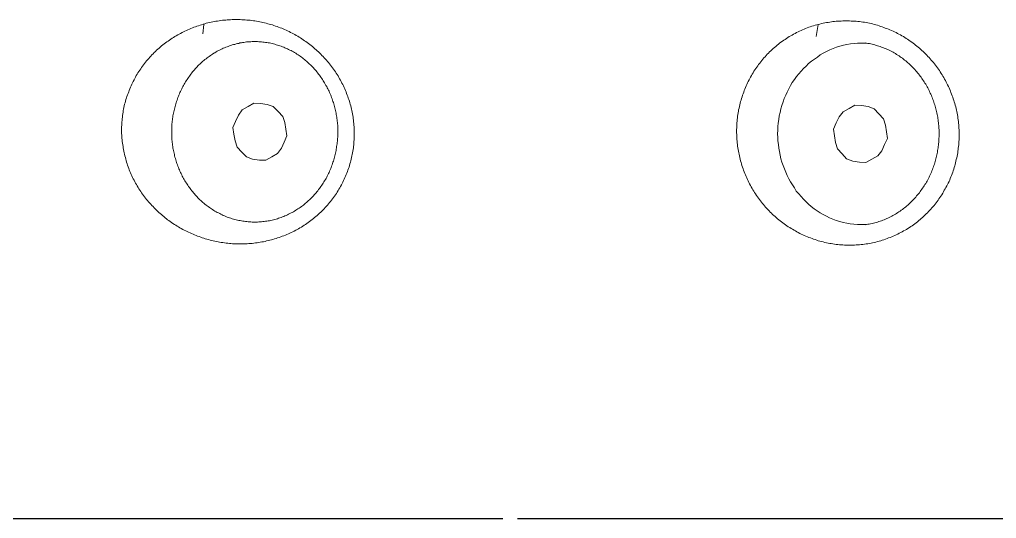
# Model space of a CAD drawing. Extents: x -5208 to -4788, y -2139 to -1842.
# Drawn here: x -5050.85 to -5034.33, y -2059.84 to -2051.4 of the extents above; entities that cross this region are included whole.
import ezdxf

# ---------------------------------------------------------------- set-up
doc = ezdxf.new("R2010")
doc.units = 0
doc.header["$LTSCALE"] = 7
doc.linetypes.add('CENTER', pattern=[2, 1.25, -0.25, 0.25, -0.25])
doc.layers.add('1', color=1, linetype='CENTER')
doc.layers.add('Trimetric', color=7, linetype='CONTINUOUS')

msp = doc.modelspace()

# ---------------------------------------------------------------- linework, layer by layer
at = {"layer": '1'}
for p, q in [((-5068.926, -2059.843), (-4835.119, -2059.843)), ((-5066.928, -2059.843), (-4833.119, -2059.843))]:
    msp.add_line(p, q, dxfattribs=at)
at = {"layer": 'Trimetric', "color": 0, "linetype": 'Continuous', "lineweight": 18}
for points in [[(-5046.951, -2051.408), (-5046.978, -2051.407), (-5047.006, -2051.405), (-5047.033, -2051.403), (-5047.061, -2051.401), (-5047.089, -2051.399), (-5047.116, -2051.397), (-5047.144, -2051.396), (-5047.171, -2051.396), (-5047.199, -2051.397), (-5047.226, -2051.398), (-5047.254, -2051.398), (-5047.282, -2051.399), (-5047.309, -2051.4), (-5047.337, -2051.401), (-5047.364, -2051.404), (-5047.392, -2051.406), (-5047.419, -2051.409), (-5047.447, -2051.413), (-5047.474, -2051.417), (-5047.501, -2051.421), (-5047.529, -2051.425), (-5047.556, -2051.43), (-5047.583, -2051.435), (-5047.61, -2051.441), (-5047.637, -2051.447), (-5047.664, -2051.453), (-5047.691, -2051.46), (-5047.717, -2051.468), (-5047.743, -2051.476), (-5047.77, -2051.484), (-5047.796, -2051.492), (-5047.822, -2051.501), (-5047.849, -2051.509), (-5047.875, -2051.517), (-5047.901, -2051.528), (-5047.926, -2051.538), (-5047.951, -2051.549), (-5047.977, -2051.56), (-5048.002, -2051.571), (-5048.028, -2051.582), (-5048.053, -2051.592), (-5048.078, -2051.605), (-5048.102, -2051.617), (-5048.127, -2051.63), (-5048.151, -2051.643), (-5048.175, -2051.657), (-5048.199, -2051.671), (-5048.223, -2051.684), (-5048.246, -2051.699), (-5048.27, -2051.714), (-5048.293, -2051.729), (-5048.316, -2051.744), (-5048.338, -2051.76), (-5048.361, -2051.776), (-5048.383, -2051.793), (-5048.405, -2051.81), (-5048.426, -2051.827), (-5048.448, -2051.844), (-5048.469, -2051.862), (-5048.49, -2051.88), (-5048.511, -2051.898), (-5048.531, -2051.917), (-5048.551, -2051.936), (-5048.571, -2051.955), (-5048.591, -2051.974), (-5048.61, -2051.994), (-5048.629, -2052.015), (-5048.647, -2052.035), (-5048.666, -2052.055), (-5048.684, -2052.076), (-5048.702, -2052.097), (-5048.719, -2052.118), (-5048.737, -2052.14), (-5048.753, -2052.162), (-5048.77, -2052.184), (-5048.786, -2052.207), (-5048.801, -2052.229), (-5048.817, -2052.252), (-5048.832, -2052.275), (-5048.847, -2052.299), (-5048.861, -2052.322), (-5048.876, -2052.346), (-5048.889, -2052.37), (-5048.901, -2052.395), (-5048.914, -2052.419), (-5048.927, -2052.444), (-5048.939, -2052.468), (-5048.952, -2052.493), (-5048.964, -2052.517), (-5048.975, -2052.543), (-5048.985, -2052.569), (-5048.994, -2052.595), (-5049.004, -2052.62), (-5049.014, -2052.646), (-5049.024, -2052.672), (-5049.034, -2052.698), (-5049.043, -2052.724), (-5049.051, -2052.75), (-5049.058, -2052.777), (-5049.065, -2052.804), (-5049.072, -2052.83), (-5049.078, -2052.857), (-5049.085, -2052.884), (-5049.09, -2052.911), (-5049.095, -2052.938), (-5049.1, -2052.966), (-5049.104, -2052.993), (-5049.108, -2053.02), (-5049.111, -2053.048), (-5049.115, -2053.075), (-5049.117, -2053.103), (-5049.119, -2053.13), (-5049.121, -2053.158), (-5049.122, -2053.185), (-5049.123, -2053.213), (-5049.124, -2053.24), (-5049.124, -2053.268), (-5049.124, -2053.296), (-5049.123, -2053.323), (-5049.122, -2053.351), (-5049.12, -2053.378), (-5049.119, -2053.406), (-5049.116, -2053.433), (-5049.113, -2053.461), (-5049.109, -2053.488), (-5049.104, -2053.515), (-5049.1, -2053.543), (-5049.096, -2053.57), (-5049.092, -2053.597), (-5049.087, -2053.625), (-5049.082, -2053.651), (-5049.075, -2053.678), (-5049.068, -2053.705), (-5049.06, -2053.732), (-5049.053, -2053.758), (-5049.046, -2053.785), (-5049.039, -2053.812), (-5049.031, -2053.838), (-5049.022, -2053.864), (-5049.013, -2053.89), (-5049.004, -2053.916), (-5048.994, -2053.942), (-5048.983, -2053.967), (-5048.972, -2053.993), (-5048.961, -2054.018), (-5048.949, -2054.043), (-5048.938, -2054.068), (-5048.926, -2054.093), (-5048.913, -2054.117), (-5048.9, -2054.142), (-5048.887, -2054.166), (-5048.873, -2054.19), (-5048.859, -2054.214), (-5048.845, -2054.238), (-5048.831, -2054.261), (-5048.815, -2054.284), (-5048.8, -2054.307), (-5048.785, -2054.33), (-5048.769, -2054.352), (-5048.752, -2054.375), (-5048.736, -2054.397), (-5048.719, -2054.419), (-5048.702, -2054.44), (-5048.684, -2054.462), (-5048.667, -2054.483), (-5048.648, -2054.503), (-5048.629, -2054.523), (-5048.61, -2054.543), (-5048.591, -2054.564), (-5048.572, -2054.584), (-5048.553, -2054.604), (-5048.534, -2054.624), (-5048.514, -2054.642), (-5048.493, -2054.66), (-5048.472, -2054.678), (-5048.451, -2054.697), (-5048.431, -2054.715), (-5048.41, -2054.733), (-5048.389, -2054.751), (-5048.367, -2054.768), (-5048.345, -2054.785), (-5048.323, -2054.801), (-5048.3, -2054.817), (-5048.278, -2054.833), (-5048.255, -2054.848), (-5048.232, -2054.864), (-5048.209, -2054.879), (-5048.185, -2054.893), (-5048.162, -2054.908), (-5048.138, -2054.921), (-5048.114, -2054.935), (-5048.09, -2054.948), (-5048.065, -2054.961), (-5048.04, -2054.973), (-5048.015, -2054.985), (-5047.99, -2054.996), (-5047.965, -2055.008), (-5047.94, -2055.02), (-5047.915, -2055.032), (-5047.89, -2055.042), (-5047.864, -2055.052), (-5047.838, -2055.061), (-5047.812, -2055.07), (-5047.786, -2055.08), (-5047.76, -2055.089), (-5047.734, -2055.099), (-5047.708, -2055.107), (-5047.681, -2055.115), (-5047.655, -2055.122), (-5047.628, -2055.13), (-5047.601, -2055.136), (-5047.574, -2055.143), (-5047.547, -2055.149), (-5047.52, -2055.154), (-5047.493, -2055.159), (-5047.466, -2055.164), (-5047.439, -2055.169), (-5047.411, -2055.173), (-5047.384, -2055.177), (-5047.357, -2055.181), (-5047.329, -2055.183), (-5047.302, -2055.186), (-5047.274, -2055.189), (-5047.247, -2055.191), (-5047.219, -2055.192), (-5047.192, -2055.193), (-5047.164, -2055.194), (-5047.136, -2055.195), (-5047.109, -2055.195), (-5047.081, -2055.195), (-5047.054, -2055.194), (-5047.026, -2055.193), (-5046.998, -2055.192), (-5046.971, -2055.19), (-5046.943, -2055.188), (-5046.916, -2055.185), (-5046.888, -2055.183), (-5046.861, -2055.179), (-5046.834, -2055.176), (-5046.806, -2055.172), (-5046.779, -2055.167), (-5046.752, -2055.162), (-5046.725, -2055.157), (-5046.698, -2055.152), (-5046.671, -2055.145), (-5046.644, -2055.139), (-5046.617, -2055.133), (-5046.59, -2055.126), (-5046.564, -2055.118), (-5046.537, -2055.11), (-5046.511, -2055.103), (-5046.485, -2055.094), (-5046.458, -2055.085), (-5046.432, -2055.076), (-5046.407, -2055.066), (-5046.381, -2055.056), (-5046.355, -2055.046), (-5046.33, -2055.035), (-5046.304, -2055.024), (-5046.279, -2055.013), (-5046.254, -2055.001), (-5046.229, -2054.989), (-5046.205, -2054.977), (-5046.18, -2054.964), (-5046.156, -2054.951), (-5046.132, -2054.937), (-5046.108, -2054.923), (-5046.084, -2054.909), (-5046.061, -2054.894), (-5046.038, -2054.879), (-5046.015, -2054.865), (-5045.992, -2054.849), (-5045.969, -2054.833), (-5045.947, -2054.817), (-5045.925, -2054.8), (-5045.903, -2054.783), (-5045.881, -2054.766), (-5045.86, -2054.749), (-5045.839, -2054.731), (-5045.818, -2054.713), (-5045.797, -2054.695), (-5045.777, -2054.676), (-5045.757, -2054.657), (-5045.737, -2054.638), (-5045.717, -2054.618), (-5045.698, -2054.598), (-5045.679, -2054.578), (-5045.661, -2054.558), (-5045.643, -2054.537), (-5045.625, -2054.516), (-5045.607, -2054.495), (-5045.589, -2054.474), (-5045.573, -2054.452), (-5045.556, -2054.43), (-5045.539, -2054.408), (-5045.524, -2054.385), (-5045.508, -2054.362), (-5045.492, -2054.339), (-5045.477, -2054.316), (-5045.463, -2054.293), (-5045.449, -2054.269), (-5045.434, -2054.245), (-5045.421, -2054.221), (-5045.408, -2054.197), (-5045.395, -2054.173), (-5045.382, -2054.148), (-5045.37, -2054.123), (-5045.358, -2054.098), (-5045.347, -2054.073), (-5045.336, -2054.048), (-5045.325, -2054.022), (-5045.315, -2053.997), (-5045.305, -2053.971), (-5045.296, -2053.945), (-5045.287, -2053.919), (-5045.278, -2053.893), (-5045.27, -2053.866), (-5045.262, -2053.84), (-5045.254, -2053.813), (-5045.247, -2053.787), (-5045.241, -2053.76), (-5045.234, -2053.733), (-5045.228, -2053.706), (-5045.223, -2053.679), (-5045.218, -2053.652), (-5045.213, -2053.625), (-5045.209, -2053.597), (-5045.205, -2053.57), (-5045.202, -2053.543), (-5045.199, -2053.515), (-5045.196, -2053.488), (-5045.194, -2053.46), (-5045.192, -2053.433), (-5045.191, -2053.405), (-5045.19, -2053.377), (-5045.189, -2053.35), (-5045.189, -2053.322), (-5045.19, -2053.295), (-5045.19, -2053.267), (-5045.191, -2053.239), (-5045.193, -2053.212), (-5045.195, -2053.184), (-5045.197, -2053.157), (-5045.2, -2053.129), (-5045.203, -2053.102), (-5045.207, -2053.074), (-5045.21, -2053.047), (-5045.215, -2053.02), (-5045.22, -2052.993), (-5045.225, -2052.966), (-5045.23, -2052.938), (-5045.236, -2052.912), (-5045.243, -2052.885), (-5045.249, -2052.858), (-5045.257, -2052.831), (-5045.264, -2052.805), (-5045.272, -2052.778), (-5045.281, -2052.752), (-5045.29, -2052.726), (-5045.299, -2052.7), (-5045.308, -2052.674), (-5045.318, -2052.648), (-5045.328, -2052.622), (-5045.338, -2052.597), (-5045.35, -2052.572), (-5045.361, -2052.546), (-5045.373, -2052.521), (-5045.385, -2052.496), (-5045.397, -2052.472), (-5045.41, -2052.447), (-5045.423, -2052.423), (-5045.437, -2052.399), (-5045.451, -2052.375), (-5045.464, -2052.351), (-5045.479, -2052.328), (-5045.494, -2052.305), (-5045.509, -2052.282), (-5045.524, -2052.258), (-5045.54, -2052.236), (-5045.557, -2052.214), (-5045.573, -2052.191), (-5045.59, -2052.169), (-5045.607, -2052.148), (-5045.624, -2052.126), (-5045.641, -2052.105), (-5045.66, -2052.085), (-5045.679, -2052.064), (-5045.698, -2052.044), (-5045.717, -2052.024), (-5045.735, -2052.004), (-5045.754, -2051.984), (-5045.773, -2051.964), (-5045.794, -2051.945), (-5045.815, -2051.927), (-5045.835, -2051.909), (-5045.856, -2051.89), (-5045.877, -2051.872), (-5045.897, -2051.854), (-5045.918, -2051.836), (-5045.94, -2051.819), (-5045.962, -2051.802), (-5045.984, -2051.786), (-5046.007, -2051.769), (-5046.029, -2051.754), (-5046.052, -2051.738), (-5046.075, -2051.723), (-5046.099, -2051.708), (-5046.122, -2051.694), (-5046.145, -2051.679), (-5046.169, -2051.666), (-5046.194, -2051.652), (-5046.218, -2051.639), (-5046.242, -2051.626), (-5046.267, -2051.613), (-5046.291, -2051.601), (-5046.316, -2051.589), (-5046.341, -2051.577), (-5046.367, -2051.566), (-5046.392, -2051.555), (-5046.417, -2051.544), (-5046.443, -2051.534), (-5046.469, -2051.524), (-5046.495, -2051.515), (-5046.521, -2051.506), (-5046.547, -2051.497), (-5046.573, -2051.488), (-5046.6, -2051.481), (-5046.626, -2051.473), (-5046.653, -2051.466), (-5046.679, -2051.458), (-5046.706, -2051.452), (-5046.733, -2051.446), (-5046.76, -2051.439), (-5046.787, -2051.434), (-5046.814, -2051.429), (-5046.842, -2051.424), (-5046.869, -2051.42), (-5046.896, -2051.416), (-5046.923, -2051.412)], [(-5037.066, -2051.427), (-5037.038, -2051.425), (-5037.01, -2051.424), (-5036.982, -2051.422), (-5036.953, -2051.421), (-5036.925, -2051.419), (-5036.897, -2051.418), (-5036.869, -2051.417), (-5036.841, -2051.418), (-5036.813, -2051.42), (-5036.785, -2051.421), (-5036.757, -2051.422), (-5036.728, -2051.423), (-5036.7, -2051.425), (-5036.672, -2051.428), (-5036.644, -2051.431), (-5036.617, -2051.434), (-5036.589, -2051.439), (-5036.561, -2051.443), (-5036.533, -2051.448), (-5036.505, -2051.453), (-5036.478, -2051.459), (-5036.45, -2051.465), (-5036.423, -2051.471), (-5036.396, -2051.478), (-5036.369, -2051.486), (-5036.342, -2051.494), (-5036.315, -2051.503), (-5036.288, -2051.512), (-5036.262, -2051.521), (-5036.235, -2051.531), (-5036.209, -2051.54), (-5036.182, -2051.549), (-5036.156, -2051.559), (-5036.13, -2051.571), (-5036.105, -2051.583), (-5036.079, -2051.595), (-5036.054, -2051.607), (-5036.028, -2051.618), (-5036.003, -2051.63), (-5035.978, -2051.644), (-5035.953, -2051.657), (-5035.929, -2051.671), (-5035.904, -2051.685), (-5035.88, -2051.7), (-5035.856, -2051.715), (-5035.833, -2051.73), (-5035.809, -2051.745), (-5035.786, -2051.761), (-5035.763, -2051.778), (-5035.74, -2051.794), (-5035.718, -2051.811), (-5035.696, -2051.829), (-5035.674, -2051.846), (-5035.652, -2051.865), (-5035.631, -2051.883), (-5035.61, -2051.901), (-5035.589, -2051.92), (-5035.568, -2051.939), (-5035.548, -2051.958), (-5035.528, -2051.979), (-5035.508, -2051.999), (-5035.489, -2052.019), (-5035.47, -2052.04), (-5035.451, -2052.061), (-5035.432, -2052.082), (-5035.414, -2052.103), (-5035.396, -2052.125), (-5035.378, -2052.147), (-5035.361, -2052.169), (-5035.344, -2052.191), (-5035.327, -2052.214), (-5035.311, -2052.237), (-5035.295, -2052.26), (-5035.28, -2052.284), (-5035.264, -2052.307), (-5035.249, -2052.331), (-5035.235, -2052.355), (-5035.22, -2052.379), (-5035.206, -2052.404), (-5035.194, -2052.429), (-5035.181, -2052.454), (-5035.169, -2052.479), (-5035.156, -2052.504), (-5035.143, -2052.53), (-5035.131, -2052.555), (-5035.119, -2052.58), (-5035.109, -2052.607), (-5035.099, -2052.633), (-5035.089, -2052.659), (-5035.079, -2052.686), (-5035.069, -2052.712), (-5035.059, -2052.738), (-5035.05, -2052.765), (-5035.042, -2052.792), (-5035.034, -2052.819), (-5035.026, -2052.846), (-5035.019, -2052.873), (-5035.013, -2052.9), (-5035.006, -2052.928), (-5035.001, -2052.955), (-5034.995, -2052.983), (-5034.99, -2053.011), (-5034.985, -2053.038), (-5034.981, -2053.066), (-5034.977, -2053.094), (-5034.973, -2053.122), (-5034.97, -2053.15), (-5034.968, -2053.178), (-5034.965, -2053.206), (-5034.964, -2053.234), (-5034.962, -2053.262), (-5034.961, -2053.29), (-5034.96, -2053.319), (-5034.96, -2053.347), (-5034.96, -2053.375), (-5034.961, -2053.403), (-5034.962, -2053.431), (-5034.963, -2053.459), (-5034.965, -2053.487), (-5034.968, -2053.515), (-5034.972, -2053.543), (-5034.975, -2053.571), (-5034.979, -2053.599), (-5034.982, -2053.627), (-5034.985, -2053.655), (-5034.99, -2053.683), (-5034.996, -2053.71), (-5035.002, -2053.738), (-5035.008, -2053.765), (-5035.014, -2053.793), (-5035.021, -2053.82), (-5035.027, -2053.848), (-5035.034, -2053.875), (-5035.042, -2053.902), (-5035.051, -2053.929), (-5035.059, -2053.955), (-5035.069, -2053.982), (-5035.078, -2054.008), (-5035.088, -2054.035), (-5035.099, -2054.061), (-5035.11, -2054.087), (-5035.12, -2054.113), (-5035.132, -2054.138), (-5035.144, -2054.164), (-5035.156, -2054.189), (-5035.169, -2054.214), (-5035.183, -2054.239), (-5035.197, -2054.263), (-5035.211, -2054.287), (-5035.225, -2054.312), (-5035.239, -2054.336), (-5035.253, -2054.361), (-5035.269, -2054.384), (-5035.285, -2054.407), (-5035.302, -2054.43), (-5035.318, -2054.453), (-5035.334, -2054.476), (-5035.351, -2054.499), (-5035.367, -2054.521), (-5035.385, -2054.543), (-5035.403, -2054.565), (-5035.421, -2054.586), (-5035.44, -2054.607), (-5035.459, -2054.628), (-5035.478, -2054.648), (-5035.498, -2054.668), (-5035.518, -2054.688), (-5035.538, -2054.708), (-5035.559, -2054.727), (-5035.58, -2054.746), (-5035.601, -2054.765), (-5035.622, -2054.783), (-5035.644, -2054.801), (-5035.666, -2054.819), (-5035.688, -2054.836), (-5035.71, -2054.853), (-5035.733, -2054.869), (-5035.756, -2054.886), (-5035.779, -2054.902), (-5035.802, -2054.918), (-5035.826, -2054.933), (-5035.85, -2054.948), (-5035.874, -2054.962), (-5035.899, -2054.976), (-5035.923, -2054.99), (-5035.949, -2055.002), (-5035.974, -2055.014), (-5035.999, -2055.027), (-5036.024, -2055.039), (-5036.05, -2055.051), (-5036.075, -2055.064), (-5036.101, -2055.075), (-5036.127, -2055.084), (-5036.154, -2055.094), (-5036.18, -2055.104), (-5036.207, -2055.114), (-5036.233, -2055.123), (-5036.26, -2055.133), (-5036.287, -2055.141), (-5036.314, -2055.148), (-5036.341, -2055.156), (-5036.368, -2055.163), (-5036.395, -2055.169), (-5036.423, -2055.175), (-5036.45, -2055.181), (-5036.478, -2055.186), (-5036.506, -2055.191), (-5036.534, -2055.196), (-5036.562, -2055.199), (-5036.589, -2055.203), (-5036.617, -2055.207), (-5036.645, -2055.209), (-5036.673, -2055.211), (-5036.702, -2055.213), (-5036.73, -2055.215), (-5036.758, -2055.215), (-5036.786, -2055.216), (-5036.814, -2055.216), (-5036.842, -2055.216), (-5036.87, -2055.215), (-5036.898, -2055.214), (-5036.927, -2055.213), (-5036.955, -2055.211), (-5036.983, -2055.209), (-5037.011, -2055.206), (-5037.039, -2055.203), (-5037.067, -2055.199), (-5037.094, -2055.195), (-5037.122, -2055.19), (-5037.15, -2055.185), (-5037.178, -2055.18), (-5037.205, -2055.174), (-5037.233, -2055.168), (-5037.26, -2055.162), (-5037.287, -2055.154), (-5037.314, -2055.147), (-5037.342, -2055.14), (-5037.368, -2055.131), (-5037.395, -2055.122), (-5037.422, -2055.114), (-5037.448, -2055.104), (-5037.475, -2055.094), (-5037.501, -2055.085), (-5037.527, -2055.074), (-5037.553, -2055.063), (-5037.579, -2055.052), (-5037.605, -2055.04), (-5037.63, -2055.028), (-5037.655, -2055.016), (-5037.68, -2055.003), (-5037.705, -2054.989), (-5037.729, -2054.975), (-5037.753, -2054.961), (-5037.778, -2054.946), (-5037.802, -2054.932), (-5037.826, -2054.918), (-5037.85, -2054.903), (-5037.873, -2054.887), (-5037.896, -2054.87), (-5037.919, -2054.854), (-5037.941, -2054.837), (-5037.964, -2054.821), (-5037.987, -2054.804), (-5038.009, -2054.787), (-5038.031, -2054.768), (-5038.052, -2054.75), (-5038.073, -2054.732), (-5038.094, -2054.713), (-5038.115, -2054.694), (-5038.135, -2054.674), (-5038.155, -2054.655), (-5038.175, -2054.635), (-5038.194, -2054.614), (-5038.214, -2054.594), (-5038.233, -2054.573), (-5038.251, -2054.552), (-5038.269, -2054.53), (-5038.287, -2054.508), (-5038.305, -2054.486), (-5038.322, -2054.464), (-5038.339, -2054.442), (-5038.355, -2054.419), (-5038.372, -2054.396), (-5038.388, -2054.373), (-5038.403, -2054.349), (-5038.419, -2054.326), (-5038.434, -2054.302), (-5038.448, -2054.278), (-5038.462, -2054.254), (-5038.477, -2054.229), (-5038.49, -2054.204), (-5038.503, -2054.18), (-5038.516, -2054.155), (-5038.528, -2054.129), (-5038.54, -2054.104), (-5038.552, -2054.078), (-5038.564, -2054.053), (-5038.575, -2054.027), (-5038.585, -2054.001), (-5038.596, -2053.975), (-5038.605, -2053.948), (-5038.615, -2053.921), (-5038.624, -2053.895), (-5038.633, -2053.868), (-5038.641, -2053.841), (-5038.649, -2053.814), (-5038.657, -2053.787), (-5038.663, -2053.76), (-5038.67, -2053.733), (-5038.677, -2053.705), (-5038.682, -2053.678), (-5038.688, -2053.65), (-5038.694, -2053.622), (-5038.698, -2053.595), (-5038.702, -2053.567), (-5038.706, -2053.539), (-5038.71, -2053.511), (-5038.713, -2053.483), (-5038.716, -2053.455), (-5038.718, -2053.427), (-5038.72, -2053.399), (-5038.721, -2053.371), (-5038.722, -2053.343), (-5038.723, -2053.315), (-5038.723, -2053.286), (-5038.723, -2053.258), (-5038.722, -2053.23), (-5038.721, -2053.202), (-5038.72, -2053.174), (-5038.718, -2053.146), (-5038.716, -2053.118), (-5038.713, -2053.09), (-5038.71, -2053.062), (-5038.706, -2053.034), (-5038.702, -2053.006), (-5038.698, -2052.978), (-5038.694, -2052.95), (-5038.689, -2052.923), (-5038.683, -2052.895), (-5038.677, -2052.868), (-5038.671, -2052.84), (-5038.664, -2052.813), (-5038.657, -2052.786), (-5038.648, -2052.759), (-5038.64, -2052.732), (-5038.631, -2052.705), (-5038.622, -2052.679), (-5038.613, -2052.652), (-5038.604, -2052.625), (-5038.595, -2052.598), (-5038.584, -2052.573), (-5038.572, -2052.547), (-5038.561, -2052.521), (-5038.549, -2052.496), (-5038.538, -2052.47), (-5038.527, -2052.444), (-5038.514, -2052.419), (-5038.501, -2052.394), (-5038.488, -2052.369), (-5038.474, -2052.345), (-5038.459, -2052.321), (-5038.445, -2052.296), (-5038.43, -2052.272), (-5038.415, -2052.249), (-5038.4, -2052.225), (-5038.384, -2052.202), (-5038.367, -2052.179), (-5038.351, -2052.156), (-5038.333, -2052.134), (-5038.316, -2052.112), (-5038.298, -2052.09), (-5038.28, -2052.069), (-5038.262, -2052.047), (-5038.243, -2052.026), (-5038.224, -2052.006), (-5038.205, -2051.985), (-5038.185, -2051.965), (-5038.165, -2051.945), (-5038.145, -2051.925), (-5038.125, -2051.906), (-5038.104, -2051.887), (-5038.083, -2051.869), (-5038.061, -2051.85), (-5038.04, -2051.832), (-5038.018, -2051.814), (-5037.996, -2051.797), (-5037.973, -2051.78), (-5037.95, -2051.763), (-5037.927, -2051.747), (-5037.904, -2051.732), (-5037.881, -2051.716), (-5037.857, -2051.701), (-5037.833, -2051.686), (-5037.809, -2051.672), (-5037.784, -2051.658), (-5037.76, -2051.643), (-5037.735, -2051.631), (-5037.71, -2051.618), (-5037.685, -2051.605), (-5037.66, -2051.593), (-5037.634, -2051.581), (-5037.608, -2051.569), (-5037.582, -2051.558), (-5037.556, -2051.548), (-5037.53, -2051.537), (-5037.504, -2051.528), (-5037.477, -2051.518), (-5037.451, -2051.509), (-5037.424, -2051.501), (-5037.397, -2051.494), (-5037.369, -2051.486), (-5037.342, -2051.479), (-5037.315, -2051.472), (-5037.288, -2051.465), (-5037.26, -2051.458), (-5037.233, -2051.453), (-5037.205, -2051.448), (-5037.177, -2051.444), (-5037.149, -2051.44), (-5037.121, -2051.435), (-5037.094, -2051.431)], [(-5046.894, -2054.826), (-5046.917, -2054.824), (-5046.94, -2054.823), (-5046.963, -2054.821), (-5046.985, -2054.82), (-5047.008, -2054.818), (-5047.031, -2054.816), (-5047.053, -2054.812), (-5047.076, -2054.808), (-5047.098, -2054.804), (-5047.121, -2054.8), (-5047.143, -2054.796), (-5047.166, -2054.792), (-5047.188, -2054.787), (-5047.21, -2054.781), (-5047.232, -2054.775), (-5047.254, -2054.768), (-5047.276, -2054.761), (-5047.297, -2054.754), (-5047.319, -2054.747), (-5047.34, -2054.739), (-5047.361, -2054.73), (-5047.383, -2054.722), (-5047.404, -2054.713), (-5047.424, -2054.703), (-5047.445, -2054.693), (-5047.465, -2054.682), (-5047.485, -2054.671), (-5047.505, -2054.661), (-5047.525, -2054.65), (-5047.545, -2054.639), (-5047.565, -2054.627), (-5047.584, -2054.614), (-5047.602, -2054.602), (-5047.621, -2054.589), (-5047.64, -2054.576), (-5047.659, -2054.563), (-5047.678, -2054.55), (-5047.696, -2054.536), (-5047.714, -2054.522), (-5047.731, -2054.507), (-5047.749, -2054.492), (-5047.766, -2054.477), (-5047.783, -2054.462), (-5047.799, -2054.446), (-5047.815, -2054.43), (-5047.832, -2054.414), (-5047.848, -2054.398), (-5047.863, -2054.381), (-5047.879, -2054.364), (-5047.893, -2054.347), (-5047.908, -2054.329), (-5047.922, -2054.311), (-5047.936, -2054.294), (-5047.951, -2054.276), (-5047.965, -2054.258), (-5047.978, -2054.24), (-5047.991, -2054.221), (-5048.004, -2054.202), (-5048.016, -2054.183), (-5048.029, -2054.164), (-5048.041, -2054.144), (-5048.054, -2054.125), (-5048.065, -2054.106), (-5048.076, -2054.086), (-5048.087, -2054.066), (-5048.098, -2054.045), (-5048.108, -2054.025), (-5048.118, -2054.005), (-5048.128, -2053.984), (-5048.137, -2053.963), (-5048.146, -2053.942), (-5048.155, -2053.921), (-5048.164, -2053.9), (-5048.172, -2053.879), (-5048.18, -2053.857), (-5048.187, -2053.836), (-5048.195, -2053.814), (-5048.202, -2053.792), (-5048.208, -2053.771), (-5048.215, -2053.749), (-5048.221, -2053.727), (-5048.227, -2053.705), (-5048.232, -2053.682), (-5048.237, -2053.66), (-5048.242, -2053.638), (-5048.247, -2053.616), (-5048.251, -2053.593), (-5048.255, -2053.571), (-5048.258, -2053.548), (-5048.261, -2053.525), (-5048.263, -2053.503), (-5048.266, -2053.48), (-5048.269, -2053.457), (-5048.272, -2053.435), (-5048.273, -2053.412), (-5048.274, -2053.389), (-5048.275, -2053.366), (-5048.275, -2053.344), (-5048.276, -2053.321), (-5048.277, -2053.298), (-5048.277, -2053.275), (-5048.277, -2053.252), (-5048.276, -2053.229), (-5048.275, -2053.207), (-5048.274, -2053.184), (-5048.272, -2053.161), (-5048.27, -2053.138), (-5048.268, -2053.116), (-5048.265, -2053.093), (-5048.262, -2053.07), (-5048.259, -2053.048), (-5048.255, -2053.025), (-5048.251, -2053.003), (-5048.247, -2052.98), (-5048.242, -2052.958), (-5048.236, -2052.936), (-5048.231, -2052.914), (-5048.225, -2052.892), (-5048.22, -2052.869), (-5048.215, -2052.847), (-5048.209, -2052.825), (-5048.201, -2052.804), (-5048.194, -2052.782), (-5048.186, -2052.761), (-5048.179, -2052.739), (-5048.171, -2052.717), (-5048.164, -2052.696), (-5048.155, -2052.675), (-5048.147, -2052.654), (-5048.138, -2052.633), (-5048.128, -2052.612), (-5048.118, -2052.591), (-5048.108, -2052.571), (-5048.098, -2052.55), (-5048.087, -2052.53), (-5048.076, -2052.51), (-5048.065, -2052.49), (-5048.054, -2052.471), (-5048.042, -2052.451), (-5048.03, -2052.432), (-5048.017, -2052.413), (-5048.004, -2052.394), (-5047.991, -2052.375), (-5047.978, -2052.357), (-5047.965, -2052.338), (-5047.951, -2052.319), (-5047.937, -2052.301), (-5047.923, -2052.284), (-5047.908, -2052.267), (-5047.893, -2052.25), (-5047.878, -2052.232), (-5047.863, -2052.215), (-5047.848, -2052.198), (-5047.832, -2052.181), (-5047.816, -2052.165), (-5047.8, -2052.149), (-5047.783, -2052.134), (-5047.766, -2052.118), (-5047.749, -2052.103), (-5047.731, -2052.089), (-5047.714, -2052.074), (-5047.696, -2052.06), (-5047.678, -2052.046), (-5047.66, -2052.032), (-5047.641, -2052.019), (-5047.623, -2052.006), (-5047.604, -2051.993), (-5047.585, -2051.98), (-5047.565, -2051.968), (-5047.546, -2051.957), (-5047.526, -2051.945), (-5047.506, -2051.934), (-5047.486, -2051.923), (-5047.466, -2051.912), (-5047.445, -2051.902), (-5047.425, -2051.892), (-5047.404, -2051.883), (-5047.383, -2051.874), (-5047.362, -2051.866), (-5047.34, -2051.858), (-5047.319, -2051.85), (-5047.297, -2051.842), (-5047.276, -2051.834), (-5047.254, -2051.827), (-5047.232, -2051.821), (-5047.21, -2051.816), (-5047.188, -2051.81), (-5047.166, -2051.804), (-5047.144, -2051.799), (-5047.122, -2051.793), (-5047.099, -2051.789), (-5047.077, -2051.786), (-5047.054, -2051.782), (-5047.032, -2051.779), (-5047.009, -2051.776), (-5046.986, -2051.774), (-5046.963, -2051.773), (-5046.941, -2051.771), (-5046.918, -2051.77), (-5046.895, -2051.77), (-5046.872, -2051.769), (-5046.849, -2051.769), (-5046.827, -2051.77), (-5046.804, -2051.771), (-5046.781, -2051.772), (-5046.758, -2051.774), (-5046.735, -2051.777), (-5046.713, -2051.779), (-5046.69, -2051.782), (-5046.668, -2051.785), (-5046.645, -2051.789), (-5046.623, -2051.793), (-5046.6, -2051.798), (-5046.578, -2051.803), (-5046.556, -2051.809), (-5046.534, -2051.815), (-5046.512, -2051.822), (-5046.49, -2051.828), (-5046.468, -2051.835), (-5046.446, -2051.841), (-5046.425, -2051.849), (-5046.404, -2051.858), (-5046.383, -2051.866), (-5046.362, -2051.875), (-5046.341, -2051.884), (-5046.32, -2051.892), (-5046.299, -2051.902), (-5046.278, -2051.912), (-5046.258, -2051.922), (-5046.238, -2051.933), (-5046.218, -2051.944), (-5046.198, -2051.956), (-5046.179, -2051.968), (-5046.16, -2051.98), (-5046.14, -2051.992), (-5046.122, -2052.005), (-5046.103, -2052.018), (-5046.084, -2052.032), (-5046.066, -2052.045), (-5046.048, -2052.059), (-5046.03, -2052.074), (-5046.013, -2052.088), (-5045.995, -2052.103), (-5045.978, -2052.118), (-5045.961, -2052.133), (-5045.944, -2052.149), (-5045.928, -2052.165), (-5045.912, -2052.181), (-5045.896, -2052.197), (-5045.88, -2052.214), (-5045.865, -2052.231), (-5045.85, -2052.248), (-5045.836, -2052.266), (-5045.822, -2052.284), (-5045.808, -2052.302), (-5045.793, -2052.319), (-5045.779, -2052.337), (-5045.765, -2052.355), (-5045.753, -2052.374), (-5045.74, -2052.394), (-5045.728, -2052.413), (-5045.715, -2052.432), (-5045.702, -2052.451), (-5045.69, -2052.47), (-5045.679, -2052.49), (-5045.668, -2052.51), (-5045.656, -2052.53), (-5045.646, -2052.55), (-5045.636, -2052.57), (-5045.626, -2052.591), (-5045.616, -2052.611), (-5045.606, -2052.632), (-5045.597, -2052.653), (-5045.588, -2052.674), (-5045.58, -2052.695), (-5045.572, -2052.716), (-5045.564, -2052.738), (-5045.557, -2052.76), (-5045.55, -2052.781), (-5045.543, -2052.803), (-5045.536, -2052.825), (-5045.53, -2052.847), (-5045.523, -2052.869), (-5045.517, -2052.891), (-5045.512, -2052.913), (-5045.508, -2052.935), (-5045.503, -2052.958), (-5045.498, -2052.98), (-5045.493, -2053.002), (-5045.489, -2053.025), (-5045.485, -2053.047), (-5045.482, -2053.07), (-5045.479, -2053.092), (-5045.476, -2053.115), (-5045.474, -2053.138), (-5045.472, -2053.16), (-5045.47, -2053.183), (-5045.469, -2053.206), (-5045.468, -2053.229), (-5045.467, -2053.252), (-5045.467, -2053.274), (-5045.466, -2053.297), (-5045.466, -2053.32), (-5045.467, -2053.343), (-5045.469, -2053.366), (-5045.47, -2053.388), (-5045.471, -2053.411), (-5045.473, -2053.434), (-5045.474, -2053.457), (-5045.476, -2053.479), (-5045.48, -2053.502), (-5045.483, -2053.525), (-5045.487, -2053.547), (-5045.49, -2053.57), (-5045.493, -2053.592), (-5045.497, -2053.615), (-5045.501, -2053.637), (-5045.506, -2053.66), (-5045.511, -2053.682), (-5045.517, -2053.704), (-5045.522, -2053.726), (-5045.529, -2053.748), (-5045.535, -2053.77), (-5045.542, -2053.792), (-5045.549, -2053.813), (-5045.556, -2053.835), (-5045.564, -2053.857), (-5045.572, -2053.878), (-5045.58, -2053.899), (-5045.588, -2053.92), (-5045.597, -2053.941), (-5045.606, -2053.962), (-5045.616, -2053.983), (-5045.626, -2054.004), (-5045.635, -2054.024), (-5045.646, -2054.045), (-5045.656, -2054.065), (-5045.667, -2054.085), (-5045.678, -2054.105), (-5045.69, -2054.125), (-5045.702, -2054.144), (-5045.714, -2054.164), (-5045.726, -2054.182), (-5045.74, -2054.201), (-5045.753, -2054.22), (-5045.766, -2054.238), (-5045.779, -2054.257), (-5045.792, -2054.276), (-5045.806, -2054.294), (-5045.821, -2054.311), (-5045.836, -2054.328), (-5045.851, -2054.346), (-5045.866, -2054.363), (-5045.881, -2054.38), (-5045.896, -2054.397), (-5045.912, -2054.414), (-5045.928, -2054.43), (-5045.944, -2054.446), (-5045.961, -2054.461), (-5045.978, -2054.477), (-5045.995, -2054.492), (-5046.012, -2054.507), (-5046.03, -2054.521), (-5046.047, -2054.536), (-5046.065, -2054.549), (-5046.084, -2054.563), (-5046.102, -2054.577), (-5046.121, -2054.589), (-5046.141, -2054.601), (-5046.16, -2054.613), (-5046.179, -2054.626), (-5046.199, -2054.638), (-5046.218, -2054.65), (-5046.238, -2054.661), (-5046.258, -2054.671), (-5046.279, -2054.681), (-5046.299, -2054.691), (-5046.32, -2054.702), (-5046.34, -2054.712), (-5046.361, -2054.721), (-5046.382, -2054.73), (-5046.403, -2054.738), (-5046.424, -2054.746), (-5046.446, -2054.754), (-5046.468, -2054.761), (-5046.489, -2054.768), (-5046.511, -2054.774), (-5046.533, -2054.781), (-5046.555, -2054.787), (-5046.577, -2054.792), (-5046.6, -2054.797), (-5046.622, -2054.802), (-5046.645, -2054.805), (-5046.667, -2054.808), (-5046.69, -2054.811), (-5046.712, -2054.815), (-5046.735, -2054.818), (-5046.758, -2054.821), (-5046.78, -2054.822), (-5046.803, -2054.823), (-5046.826, -2054.824), (-5046.849, -2054.824), (-5046.872, -2054.825)], [(-5046.327, -2053.365), (-5046.345, -2053.252), (-5046.363, -2053.139), (-5046.4, -2053.035), (-5046.479, -2052.952), (-5046.559, -2052.869), (-5046.662, -2052.832), (-5046.775, -2052.815), (-5046.886, -2052.813), (-5046.985, -2052.87), (-5047.085, -2052.927), (-5047.149, -2053.016), (-5047.196, -2053.121), (-5047.243, -2053.226), (-5047.225, -2053.339), (-5047.206, -2053.452), (-5047.17, -2053.556), (-5047.09, -2053.639), (-5047.011, -2053.722), (-5046.908, -2053.759), (-5046.794, -2053.776), (-5046.684, -2053.778), (-5046.584, -2053.721), (-5046.485, -2053.663), (-5046.421, -2053.575), (-5046.374, -2053.47)], [(-5036.173, -2053.409), (-5036.189, -2053.296), (-5036.206, -2053.182), (-5036.24, -2053.077), (-5036.318, -2052.993), (-5036.396, -2052.908), (-5036.498, -2052.869), (-5036.611, -2052.85), (-5036.722, -2052.845), (-5036.822, -2052.9), (-5036.923, -2052.956), (-5036.989, -2053.043), (-5037.038, -2053.147), (-5037.087, -2053.251), (-5037.07, -2053.364), (-5037.054, -2053.478), (-5037.019, -2053.583), (-5036.941, -2053.667), (-5036.864, -2053.752), (-5036.761, -2053.791), (-5036.648, -2053.81), (-5036.538, -2053.815), (-5036.437, -2053.76), (-5036.337, -2053.704), (-5036.27, -2053.617), (-5036.222, -2053.513)]]:
    msp.add_lwpolyline(points, close=True, dxfattribs=at)
for points in [[(-5047.733, -2051.478), (-5047.752, -2051.638)], [(-5037.346, -2051.481), (-5037.378, -2051.682)], [(-5036.55, -2051.792), (-5036.526, -2051.796), (-5036.503, -2051.799), (-5036.479, -2051.804), (-5036.456, -2051.809), (-5036.433, -2051.814), (-5036.41, -2051.82), (-5036.387, -2051.827), (-5036.364, -2051.833), (-5036.341, -2051.84), (-5036.319, -2051.846), (-5036.296, -2051.853), (-5036.274, -2051.862), (-5036.252, -2051.87), (-5036.23, -2051.879), (-5036.208, -2051.888), (-5036.185, -2051.897), (-5036.164, -2051.906), (-5036.142, -2051.917), (-5036.121, -2051.927), (-5036.1, -2051.938), (-5036.079, -2051.95), (-5036.058, -2051.961), (-5036.038, -2051.973), (-5036.018, -2051.986), (-5035.997, -2051.998), (-5035.977, -2052.011), (-5035.958, -2052.025), (-5035.939, -2052.039), (-5035.919, -2052.052), (-5035.9, -2052.067), (-5035.882, -2052.082), (-5035.863, -2052.096), (-5035.845, -2052.112), (-5035.827, -2052.128), (-5035.809, -2052.143), (-5035.792, -2052.159), (-5035.775, -2052.176), (-5035.758, -2052.192), (-5035.741, -2052.21), (-5035.725, -2052.227), (-5035.709, -2052.244), (-5035.694, -2052.262), (-5035.678, -2052.281), (-5035.663, -2052.299), (-5035.648, -2052.318), (-5035.633, -2052.336), (-5035.618, -2052.355), (-5035.605, -2052.374), (-5035.591, -2052.394), (-5035.578, -2052.413), (-5035.565, -2052.433), (-5035.552, -2052.453), (-5035.539, -2052.473), (-5035.526, -2052.493), (-5035.514, -2052.514), (-5035.503, -2052.534), (-5035.491, -2052.555), (-5035.48, -2052.576), (-5035.47, -2052.597), (-5035.459, -2052.619), (-5035.449, -2052.64), (-5035.439, -2052.662), (-5035.43, -2052.684), (-5035.421, -2052.706), (-5035.412, -2052.728), (-5035.403, -2052.75), (-5035.396, -2052.773), (-5035.389, -2052.795), (-5035.382, -2052.818), (-5035.374, -2052.84), (-5035.367, -2052.863), (-5035.36, -2052.886), (-5035.354, -2052.909), (-5035.349, -2052.932), (-5035.343, -2052.955), (-5035.338, -2052.978), (-5035.333, -2053.002), (-5035.328, -2053.025), (-5035.323, -2053.048), (-5035.319, -2053.071), (-5035.316, -2053.095), (-5035.313, -2053.119), (-5035.31, -2053.142), (-5035.307, -2053.166), (-5035.305, -2053.189), (-5035.304, -2053.213), (-5035.302, -2053.237), (-5035.301, -2053.261), (-5035.3, -2053.284), (-5035.3, -2053.308), (-5035.299, -2053.332), (-5035.3, -2053.356), (-5035.301, -2053.379), (-5035.302, -2053.403), (-5035.304, -2053.427), (-5035.305, -2053.451), (-5035.306, -2053.474), (-5035.307, -2053.498), (-5035.311, -2053.522), (-5035.314, -2053.545), (-5035.318, -2053.569), (-5035.321, -2053.592), (-5035.324, -2053.616), (-5035.328, -2053.639), (-5035.332, -2053.663), (-5035.337, -2053.686), (-5035.342, -2053.709), (-5035.348, -2053.732), (-5035.353, -2053.755), (-5035.36, -2053.778), (-5035.366, -2053.801), (-5035.373, -2053.824), (-5035.38, -2053.846), (-5035.388, -2053.869), (-5035.396, -2053.891), (-5035.404, -2053.914), (-5035.412, -2053.936), (-5035.421, -2053.958), (-5035.43, -2053.98), (-5035.439, -2054.002), (-5035.449, -2054.023), (-5035.459, -2054.045), (-5035.47, -2054.066), (-5035.48, -2054.088), (-5035.491, -2054.109), (-5035.503, -2054.13), (-5035.514, -2054.15), (-5035.526, -2054.171), (-5035.539, -2054.191), (-5035.551, -2054.211), (-5035.565, -2054.231), (-5035.578, -2054.25), (-5035.592, -2054.27), (-5035.606, -2054.289), (-5035.619, -2054.309), (-5035.633, -2054.328), (-5035.648, -2054.346), (-5035.664, -2054.364), (-5035.679, -2054.383), (-5035.694, -2054.401), (-5035.71, -2054.419), (-5035.725, -2054.437), (-5035.742, -2054.454), (-5035.758, -2054.471), (-5035.775, -2054.488), (-5035.792, -2054.504), (-5035.81, -2054.52), (-5035.827, -2054.536), (-5035.845, -2054.552), (-5035.864, -2054.567), (-5035.882, -2054.582), (-5035.901, -2054.597), (-5035.92, -2054.611), (-5035.939, -2054.625), (-5035.959, -2054.638), (-5035.979, -2054.651), (-5035.999, -2054.664), (-5036.019, -2054.677), (-5036.039, -2054.689), (-5036.059, -2054.702), (-5036.08, -2054.714), (-5036.101, -2054.724), (-5036.122, -2054.735), (-5036.143, -2054.746), (-5036.165, -2054.756), (-5036.186, -2054.767), (-5036.208, -2054.777), (-5036.229, -2054.786), (-5036.252, -2054.794), (-5036.274, -2054.803), (-5036.296, -2054.811), (-5036.319, -2054.818), (-5036.342, -2054.825), (-5036.364, -2054.832), (-5036.387, -2054.838), (-5036.41, -2054.844), (-5036.433, -2054.849), (-5036.457, -2054.855), (-5036.48, -2054.859), (-5036.503, -2054.863), (-5036.527, -2054.867), (-5036.55, -2054.871)]]:
    msp.add_lwpolyline(points, dxfattribs=at)
at = {"layer": 'Trimetric', "color": 0, "linetype": 'Continuous', "lineweight": 13}
msp.add_lwpolyline([(-5036.497, -2054.863), (-5036.558, -2054.865), (-5036.619, -2054.868), (-5036.679, -2054.865), (-5036.74, -2054.861), (-5036.801, -2054.854), (-5036.861, -2054.844), (-5036.92, -2054.831), (-5036.979, -2054.815), (-5037.038, -2054.798), (-5037.094, -2054.776), (-5037.151, -2054.754), (-5037.206, -2054.727), (-5037.26, -2054.699), (-5037.312, -2054.668), (-5037.363, -2054.634), (-5037.414, -2054.6), (-5037.461, -2054.562), (-5037.508, -2054.523), (-5037.55, -2054.48), (-5037.592, -2054.435), (-5037.633, -2054.39), (-5037.674, -2054.345), (-5037.714, -2054.299), (-5037.746, -2054.247), (-5037.778, -2054.195), (-5037.81, -2054.143), (-5037.841, -2054.091), (-5037.871, -2054.038), (-5037.892, -2053.981), (-5037.914, -2053.924), (-5037.935, -2053.867), (-5037.957, -2053.81), (-5037.975, -2053.752), (-5037.985, -2053.692), (-5037.996, -2053.632), (-5038.007, -2053.572), (-5038.018, -2053.512), (-5038.025, -2053.452), (-5038.028, -2053.391), (-5038.03, -2053.33), (-5038.028, -2053.269), (-5038.025, -2053.208), (-5038.019, -2053.148), (-5038.011, -2053.087), (-5038.002, -2053.027), (-5037.988, -2052.968), (-5037.975, -2052.908), (-5037.958, -2052.85), (-5037.939, -2052.792), (-5037.919, -2052.734), (-5037.894, -2052.679), (-5037.87, -2052.623), (-5037.842, -2052.569), (-5037.813, -2052.515), (-5037.782, -2052.463), (-5037.747, -2052.413), (-5037.713, -2052.362), (-5037.673, -2052.317), (-5037.631, -2052.272), (-5037.59, -2052.227), (-5037.548, -2052.183), (-5037.507, -2052.138), (-5037.457, -2052.103), (-5037.408, -2052.067), (-5037.358, -2052.032), (-5037.309, -2051.996), (-5037.258, -2051.963), (-5037.203, -2051.936), (-5037.149, -2051.908), (-5037.092, -2051.887), (-5037.035, -2051.865), (-5036.977, -2051.848), (-5036.918, -2051.832), (-5036.858, -2051.819), (-5036.798, -2051.81), (-5036.738, -2051.801), (-5036.677, -2051.798), (-5036.616, -2051.795), (-5036.555, -2051.798), (-5036.494, -2051.801)], dxfattribs=at)

doc.saveas('drawing.dxf')
